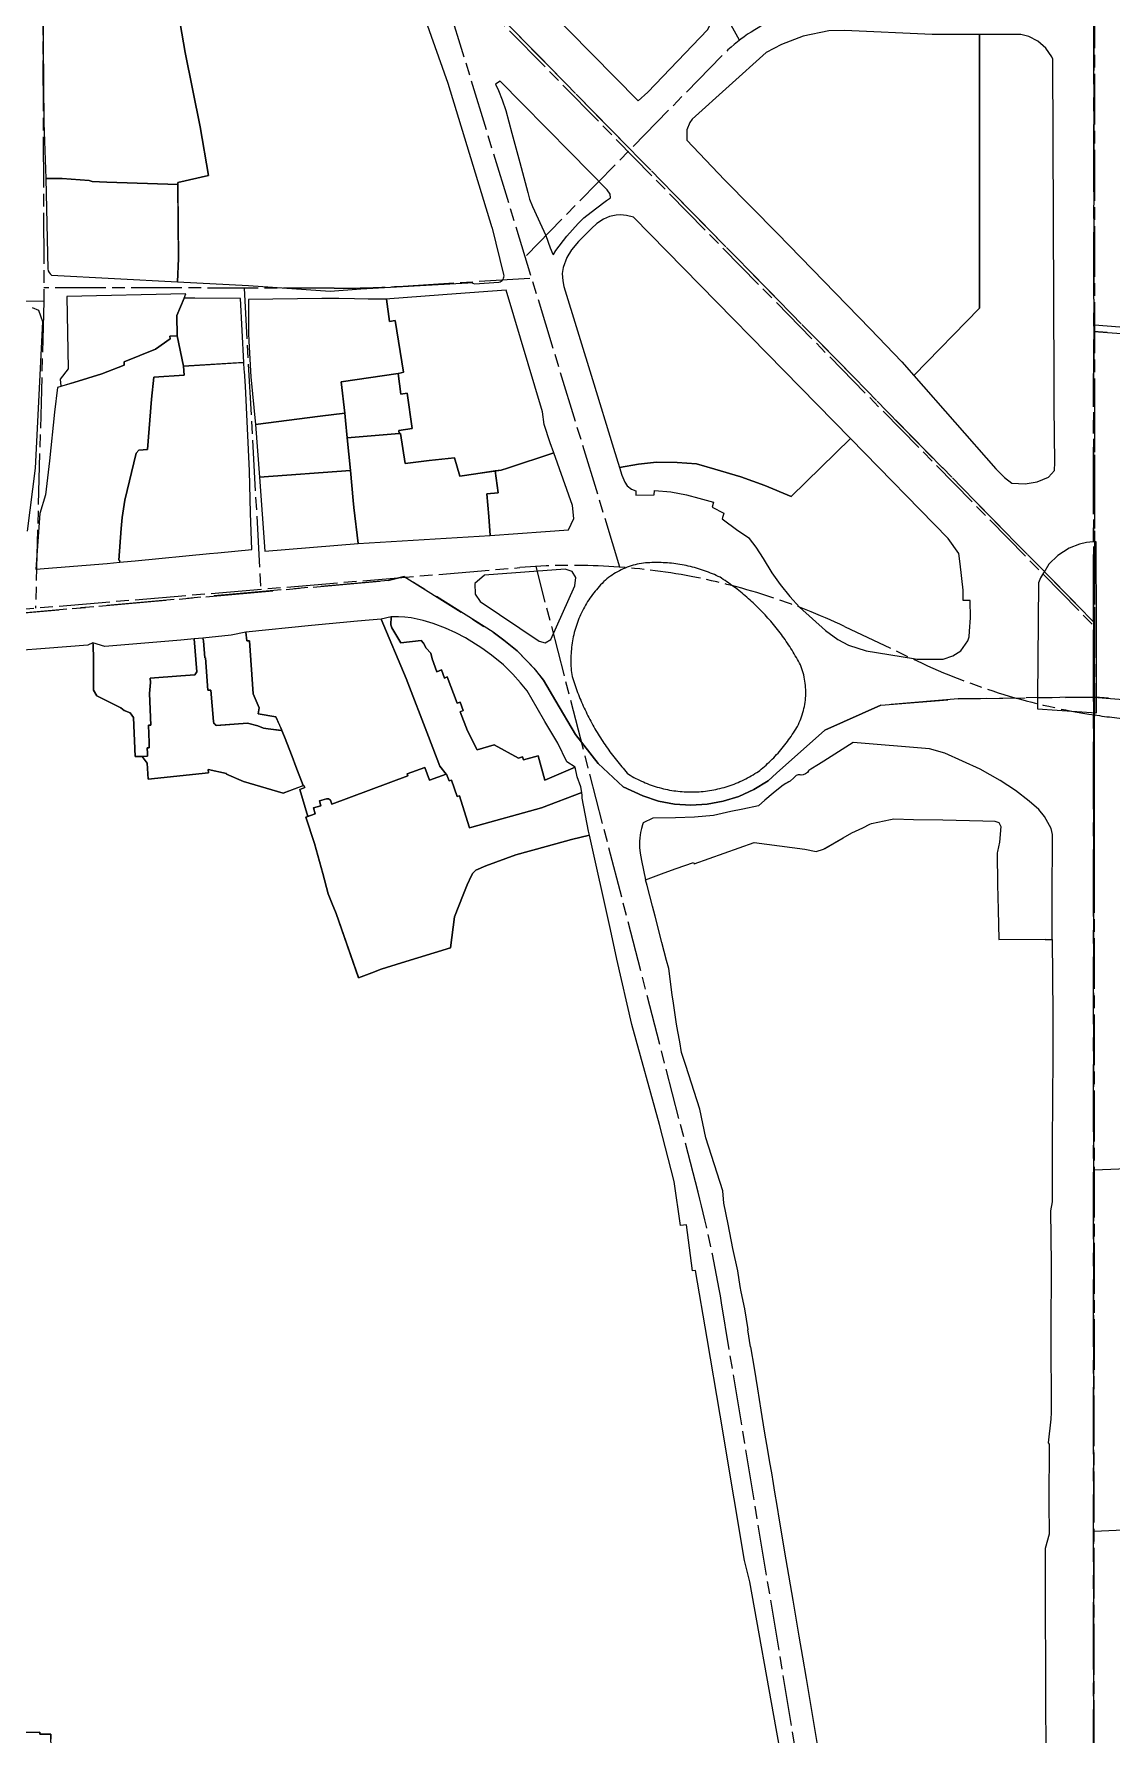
# Model space of a CAD drawing. Header units: millimetres. Extents: x 125232 to 134072, y 142885 to 152835.
# Drawn here: x 129086 to 129595, y 148091 to 148895 of the extents above; entities that cross this region are included whole.
import ezdxf

# ---------------------------------------------------------------- set-up
doc = ezdxf.new("R2010")
doc.units = ezdxf.units.MM
doc.linetypes.add('ACAD_ISO08W100', pattern=[36, 24, -3, 6, -3])
doc.linetypes.add('CENTER', pattern=[50.8, 31.75, -6.35, 6.35, -6.35])
for name, color, linetype, lineweight in [('apartment', 42, 'Continuous', 0), ('government', 221, 'Continuous', 0), ('municipal utilities', 151, 'Continuous', 0), ('school', 31, 'Continuous', 0), ('super block', 6, 'CENTER', 0)]:
    doc.layers.add(name, color=color, linetype=linetype, lineweight=lineweight)
for name, color, linetype in [('commerce', 10, 'Continuous'), ('commerce & office', 242, 'Continuous'), ('green & plaza', 80, 'Continuous'), ('hospital', 231, 'Continuous'), ('military', 76, 'Continuous'), ('research & university', 30, 'Continuous'), ('residence', 2, 'Continuous'), ('老城北中心线', 7, 'ACAD_ISO08W100')]:
    doc.layers.add(name, color=color, linetype=linetype)

msp = doc.modelspace()

# ---------------------------------------------------------------- linework, layer by layer
at = {"layer": 'apartment'}
msp.add_lwpolyline([(129331.66, 148697.29), (129309.73, 148689.94), (129306.72, 148689.08), (129303.88, 148688.65), (129305.26, 148678.4), (129299.87, 148677.83), (129300.89, 148667.13), (129301.57, 148658.15), (129327.63, 148660.01), (129338.55, 148660.79), (129341.09, 148666.15), (129340.43, 148672.31)], close=True, dxfattribs=at)
at = {"layer": 'commerce'}
for points in [[(129309.15, 148774.05), (129285.49, 148772.27), (129254.02, 148769.91), (129252.48, 148769.9), (129253.89, 148759.32), (129256.58, 148759.76), (129260.48, 148735.37), (129259.47, 148735.04), (129257.97, 148734.75), (129259.35, 148724.93), (129262.32, 148725.35), (129264.67, 148708.67), (129258.28, 148707.7), (129258.48, 148706.39), (129259.13, 148706.4), (129261.39, 148692.21), (129272.63, 148693.57), (129284.68, 148694.89), (129287.26, 148686.14), (129294.76, 148687.26), (129295.68, 148687.41), (129306.72, 148689.08), (129309.73, 148689.94), (129331.66, 148697.29), (129329.83, 148702.02), (129327.1, 148710.59), (129326.31, 148716.52)], [(129233.98, 148704.29), (129233.19, 148712.57), (129232.8, 148716.03), (129221.13, 148714.56), (129190.64, 148710.63), (129192.44, 148685.75), (129235.43, 148688.95)], [(129189.44, 148583.36), (129187.7, 148608.44), (129186.46, 148608.34), (129186.09, 148612.56), (129179.13, 148611.06), (129165.78, 148609.71), (129166.01, 148608.44), (129166.69, 148600.32), (129166.94, 148600.34), (129168.09, 148585.02), (129169.52, 148585.13), (129170.71, 148570.36), (129170.81, 148569.8), (129171.17, 148569.12), (129171.65, 148568.62), (129172.13, 148568.34), (129186.86, 148569.58), (129191.75, 148568.17), (129194.43, 148567.21), (129196.61, 148566.8), (129202.8, 148566.11), (129203.06, 148566.14), (129202.98, 148566.34), (129200.14, 148572.54), (129191.8, 148573.95), (129192.27, 148576.7)], [(129161.6, 148609.29), (129155.33, 148608.65), (129119.41, 148605.79), (129113.76, 148607.51), (129113.87, 148606.59), (129114.06, 148599.67), (129114, 148585.02), (129115.69, 148582.48), (129127, 148576.7), (129128.53, 148575.56), (129131.38, 148574.39), (129132.96, 148572.19), (129133.69, 148553.68), (129137.07, 148553.8), (129139.59, 148553.89), (129139.54, 148555.14), (129139.45, 148557.88), (129140.4, 148557.92), (129140.31, 148560.34), (129140.03, 148568.54), (129141.18, 148568.58), (129140.56, 148583.59), (129141, 148588.72), (129140.84, 148590.76), (129155.3, 148591.93), (129161.87, 148592.31), (129162.91, 148593.71)]]:
    msp.add_lwpolyline(points, close=True, dxfattribs=at)
at = {"layer": 'commerce & office'}
msp.add_lwpolyline([(129386.63, 148946.82), (129375.77, 148940.85), (129374.14, 148943.03), (129369.63, 148944.11), (129368.29, 148944.43), (129362.56, 148943.89), (129358.44, 148943.51), (129356.89, 148944.39), (129352.8, 148954.94), (129316.62, 148919.19), (129316.91, 148918.89), (129371.44, 148863.53), (129376.1, 148867.69), (129404.17, 148897.03), (129405.52, 148899.45, 0.010739), (129406.05, 148901.55), (129407.68, 148907.06)], format="xyb", close=True, dxfattribs=at)
for points in [[(129532.73, 148894.83), (129510.36, 148894.79), (129469.04, 148896.73), (129461.54, 148896.55), (129449.47, 148894.01), (129439.18, 148890.07), (129432, 148886.32), (129397.03, 148854.8), (129395.9, 148853.21), (129394.54, 148849.88), (129394.42, 148846.96), (129394.53, 148845), (129412.33, 148826.14), (129437.28, 148800.89), (129481.16, 148755.74), (129496.06, 148740.15), (129501.7, 148733.72), (129532.73, 148765.6)], [(129369.28, 148808.49), (129366.01, 148809.42), (129363.17, 148809.63), (129361.08, 148809.56), (129357.88, 148808.91), (129355.05, 148807.62), (129351.98, 148805.55), (129349.35, 148803.17), (129343.24, 148797), (129340.03, 148793.06), (129337.75, 148789.44), (129336.02, 148784.85), (129335.52, 148781.91), (129335.85, 148778.43), (129336.4, 148775.78), (129349.82, 148731.91), (129359.77, 148699.5), (129362.61, 148690.25), (129371.62, 148691.92), (129380.15, 148692.74), (129389.95, 148692.63), (129398.98, 148691.97), (129407.71, 148689.54), (129420.01, 148685.82), (129431.36, 148681.82), (129443.85, 148676.63), (129471.8, 148704.06)]]:
    msp.add_lwpolyline(points, close=True, dxfattribs=at)
at = {"layer": 'government'}
for points in [[(129235.43, 148688.95), (129192.44, 148685.75), (129194.98, 148650.71), (129239.12, 148654.31), (129237.15, 148671.33), (129236.77, 148674.76)], [(129344.84, 148536.78), (129344.43, 148539.43), (129342.64, 148544.08), (129341.77, 148548.65), (129327.32, 148542.5), (129324.19, 148554.08), (129317.32, 148552.14), (129316.86, 148553.58), (129314.87, 148552.9), (129303.4, 148559.28), (129295.34, 148556.91), (129290.75, 148565.96), (129287.3, 148574.93), (129288.82, 148575.5), (129287.39, 148579.46), (129285.99, 148578.95), (129281.23, 148591.36), (129279.9, 148590.82), (129278.47, 148594.64), (129276.3, 148593.83), (129274.04, 148599.88), (129273.5, 148602.64), (129271.3, 148604.99), (129269.99, 148607.26), (129268.96, 148608.57), (129259.34, 148607.44), (129255.05, 148614.52), (129254.6, 148615.96), (129254.74, 148619.71), (129250, 148618.6), (129261.76, 148590.64), (129272.33, 148563.24), (129277.7, 148549.24), (129280.69, 148545.35), (129280.93, 148545.42), (129282.07, 148542.23), (129283.18, 148542.63), (129285.94, 148534.89), (129286.95, 148535.25), (129289.27, 148528.13), (129291.8, 148520.05), (129292.9, 148520.38), (129325.86, 148529.54)]]:
    msp.add_lwpolyline(points, close=True, dxfattribs=at)
at = {"layer": 'green & plaza'}
for points in [[(129532.73, 148765.6), (129532.73, 148765.6), (129501.7, 148733.72), (129540.48, 148689.62), (129544.56, 148685.54), (129548.01, 148682.95), (129554.36, 148682.64), (129560.11, 148683.51), (129565.43, 148685.78), (129568.26, 148688.86), (129568.46, 148692.71), (129568.14, 148718.88), (129568.09, 148731.74), (129567.47, 148883.28), (129566.96, 148884.33), (129564.14, 148888.39), (129560.32, 148891.72), (129556.09, 148893.87), (129552.27, 148894.86), (129532.73, 148894.83), (129532.73, 148765.6)], [(129358.45, 148817.68), (129358.26, 148819.38), (129356.83, 148821.47), (129339.58, 148838.98), (129316.67, 148862.24), (129306.28, 148872.79), (129304.05, 148871.42), (129305.42, 148868.38), (129307.19, 148864), (129308.93, 148859.03), (129311.81, 148848.28), (129315.53, 148834.33), (129319.31, 148820.15), (129320.14, 148817.04), (129321.53, 148813.58), (129325.9, 148804.05), (129327.84, 148799.84), (129329.95, 148794.15), (129331.08, 148791.09), (129331.45, 148790.87), (129332.63, 148792.87), (129337.75, 148799.65), (129343.07, 148805.56), (129345.74, 148808.23), (129351.31, 148812.56), (129356.56, 148816.38)], [(129471.8, 148704.06), (129443.85, 148676.63), (129431.36, 148681.82), (129420.01, 148685.82), (129407.71, 148689.54), (129398.98, 148691.97), (129389.95, 148692.63), (129380.15, 148692.74), (129371.62, 148691.92), (129362.61, 148690.25), (129363.7, 148686.72), (129365.1, 148683.41), (129366.26, 148681.59), (129368.32, 148680.01), (129370.34, 148679.32), (129370.41, 148677.27), (129379.07, 148677.42), (129379.15, 148679.39), (129386.85, 148678.72), (129394.3, 148677.39), (129400.18, 148675.84), (129407.07, 148673.85), (129406.39, 148671.49), (129412, 148668.74), (129411.21, 148666.1), (129418.64, 148660.59), (129424.05, 148656.97), (129424, 148656.78), (129427.02, 148652.58), (129430.5, 148647.26), (129434.63, 148640.53), (129438.52, 148635.03), (129443.16, 148629.28), (129447.76, 148624.26), (129460.01, 148613.28), (129465.79, 148609.01), (129470.96, 148606.28), (129479.28, 148603.68), (129501.54, 148600), (129503.36, 148599.75), (129515.62, 148599.8), (129520.15, 148601.38), (129523.91, 148603.69), (129527.29, 148608.38), (129527.84, 148610.31), (129528.09, 148612.96), (129528.59, 148619.2), (129528.44, 148627.48), (129525.15, 148627.42), (129525.13, 148632.35), (129523.7, 148644.76), (129522.97, 148649.74), (129518.01, 148656.72)], [(129588.02, 148655.18), (129586.51, 148655.24), (129583.41, 148654.8), (129580.12, 148654.15), (129575.17, 148652.14), (129569.82, 148648.78), (129565.62, 148644.56), (129563.15, 148640.56), (129563.12, 148640.59), (129561.68, 148638.2), (129560.72, 148635.74), (129560.23, 148581.43), (129560.2, 148578.43), (129560.21, 148576.26), (129588.03, 148574.31), (129588.03, 148615.21)], [(129445.24, 148602.25), (129444.72, 148603.11), (129444.2, 148603.96), (129443.67, 148604.81), (129443.12, 148605.65), (129442.58, 148606.49), (129442.02, 148607.32), (129441.46, 148608.15), (129440.89, 148608.97), (129440.31, 148609.78), (129439.73, 148610.59), (129439.14, 148611.4), (129438.54, 148612.2), (129437.93, 148613), (129437.32, 148613.79), (129436.7, 148614.57), (129436.07, 148615.35), (129435.43, 148616.12), (129434.79, 148616.88), (129434.14, 148617.64), (129433.48, 148618.4), (129432.82, 148619.15), (129432.15, 148619.89), (129431.47, 148620.63), (129430.79, 148621.36), (129430.1, 148622.08), (129429.4, 148622.8), (129428.7, 148623.51), (129427.99, 148624.21), (129427.28, 148624.91), (129426.55, 148625.61), (129425.83, 148626.29), (129425.09, 148626.97), (129424.35, 148627.64), (129423.6, 148628.3), (129422.85, 148628.96), (129422.09, 148629.61), (129421.33, 148630.26), (129420.56, 148630.9), (129419.78, 148631.53), (129419, 148632.15), (129418.21, 148632.77), (129417.42, 148633.37), (129416.62, 148633.98), (129415.81, 148634.57), (129415, 148635.16), (129414.19, 148635.74), (129413.37, 148636.31), (129412.54, 148636.87), (129411.71, 148637.43), (129410.88, 148637.98), (129410.21, 148638.41), (129409.31, 148638.85), (129408.4, 148639.27), (129407.49, 148639.67), (129406.57, 148640.07), (129405.65, 148640.45), (129404.72, 148640.82), (129403.78, 148641.17), (129402.84, 148641.51), (129401.9, 148641.84), (129400.95, 148642.15), (129399.99, 148642.45), (129399.03, 148642.73), (129398.07, 148643), (129397.1, 148643.26), (129396.13, 148643.5), (129395.16, 148643.73), (129394.18, 148643.94), (129393.2, 148644.14), (129392.22, 148644.32), (129391.23, 148644.49), (129390.24, 148644.65), (129389.25, 148644.79), (129388.26, 148644.91), (129387.27, 148645.02), (129386.27, 148645.12), (129385.28, 148645.2), (129384.28, 148645.27), (129383.28, 148645.32), (129382.28, 148645.36), (129381.28, 148645.38), (129380.28, 148645.39), (129379.28, 148645.38), (129378.28, 148645.36), (129377.96, 148645.35), (129376.96, 148645.33), (129375.96, 148645.28), (129374.96, 148645.19), (129373.97, 148645.08), (129372.98, 148644.94), (129371.99, 148644.77), (129371.01, 148644.57), (129370.04, 148644.35), (129369.07, 148644.09), (129368.11, 148643.81), (129367.16, 148643.49), (129366.22, 148643.15), (129365.29, 148642.78), (129364.37, 148642.39), (129363.47, 148641.97), (129362.57, 148641.52), (129361.69, 148641.04), (129360.83, 148640.54), (129359.98, 148640.02), (129359.14, 148639.47), (129358.32, 148638.89), (129357.52, 148638.29), (129356.74, 148637.67), (129355.98, 148637.03), (129355.23, 148636.36), (129355.1, 148636.24), (129354.4, 148635.53), (129353.71, 148634.81), (129353.03, 148634.08), (129352.36, 148633.33), (129351.71, 148632.57), (129351.08, 148631.8), (129350.46, 148631.01), (129349.85, 148630.22), (129349.27, 148629.41), (129348.69, 148628.59), (129348.14, 148627.76), (129347.6, 148626.92), (129347.07, 148626.07), (129346.56, 148625.2), (129346.07, 148624.33), (129345.6, 148623.45), (129345.14, 148622.56), (129344.7, 148621.67), (129344.28, 148620.76), (129343.87, 148619.85), (129343.48, 148618.92), (129343.11, 148617.99), (129342.76, 148617.06), (129342.43, 148616.12), (129342.11, 148615.17), (129341.82, 148614.21), (129341.54, 148613.25), (129341.28, 148612.29), (129341.04, 148611.31), (129340.82, 148610.34), (129340.61, 148609.36), (129340.43, 148608.38), (129340.27, 148607.39), (129340.12, 148606.4), (129339.99, 148605.41), (129339.89, 148604.42), (129339.8, 148603.42), (129339.73, 148602.42), (129339.68, 148601.42), (129339.65, 148600.42), (129339.64, 148599.42), (129339.65, 148598.42), (129339.67, 148597.42), (129339.72, 148596.42), (129339.79, 148595.43), (129339.87, 148594.43), (129339.98, 148593.44), (129340.1, 148592.44), (129340.23, 148591.56), (129340.53, 148590.61), (129340.84, 148589.66), (129341.15, 148588.71), (129341.48, 148587.76), (129341.81, 148586.82), (129342.15, 148585.88), (129342.5, 148584.94), (129342.85, 148584.01), (129343.21, 148583.08), (129343.58, 148582.15), (129343.96, 148581.22), (129344.35, 148580.3), (129344.74, 148579.38), (129345.14, 148578.46), (129345.55, 148577.55), (129345.97, 148576.64), (129346.39, 148575.74), (129346.82, 148574.83), (129347.26, 148573.94), (129347.71, 148573.04), (129348.16, 148572.15), (129348.62, 148571.26), (129349.09, 148570.38), (129349.56, 148569.5), (129350.04, 148568.62), (129350.53, 148567.75), (129351.03, 148566.88), (129351.54, 148566.02), (129352.05, 148565.16), (129352.56, 148564.3), (129353.09, 148563.45), (129353.62, 148562.61), (129354.16, 148561.76), (129354.71, 148560.92), (129355.26, 148560.09), (129355.82, 148559.26), (129356.39, 148558.44), (129356.96, 148557.62), (129357.54, 148556.81), (129358.13, 148555.99), (129358.72, 148555.19), (129359.32, 148554.39), (129359.93, 148553.6), (129360.54, 148552.8), (129361.16, 148552.02), (129361.79, 148551.24), (129362.42, 148550.47), (129363.06, 148549.7), (129363.7, 148548.93), (129364.35, 148548.17), (129365.01, 148547.42), (129365.67, 148546.67), (129366.34, 148545.93), (129366.83, 148545.4), (129367.69, 148544.88), (129368.56, 148544.38), (129369.43, 148543.9), (129370.31, 148543.43), (129371.2, 148542.97), (129372.1, 148542.54), (129373.01, 148542.11), (129373.92, 148541.71), (129374.84, 148541.32), (129375.77, 148540.94), (129376.71, 148540.59), (129377.65, 148540.24), (129378.59, 148539.92), (129379.54, 148539.61), (129380.5, 148539.32), (129381.46, 148539.05), (129382.43, 148538.79), (129383.4, 148538.55), (129384.37, 148538.33), (129385.35, 148538.12), (129386.33, 148537.93), (129387.32, 148537.76), (129388.31, 148537.61), (129389.3, 148537.47), (129390.29, 148537.35), (129391.29, 148537.25), (129392.28, 148537.17), (129393.28, 148537.1), (129394.28, 148537.05), (129395.28, 148537.02), (129396.28, 148537.01), (129397.28, 148537.02), (129398.28, 148537.04), (129399.28, 148537.08), (129400.28, 148537.13), (129401.27, 148537.21), (129402.27, 148537.3), (129403.26, 148537.41), (129404.25, 148537.54), (129405.24, 148537.68), (129406.23, 148537.84), (129407.22, 148538.02), (129408.19, 148538.22), (129409.17, 148538.43), (129410.14, 148538.66), (129411.11, 148538.91), (129412.08, 148539.17), (129413.04, 148539.46), (129413.99, 148539.76), (129414.94, 148540.07), (129415.88, 148540.4), (129416.82, 148540.75), (129417.75, 148541.12), (129418.68, 148541.5), (129419.59, 148541.9), (129420.5, 148542.31), (129421.41, 148542.74), (129422.3, 148543.19), (129423.19, 148543.65), (129424.07, 148544.12), (129424.94, 148544.62), (129425.8, 148545.12), (129426.65, 148545.65), (129427.5, 148546.18), (129428.33, 148546.73), (129428.9, 148547.13), (129429.67, 148547.76), (129430.44, 148548.41), (129431.19, 148549.07), (129431.94, 148549.73), (129432.67, 148550.41), (129433.4, 148551.09), (129434.12, 148551.79), (129434.83, 148552.49), (129435.53, 148553.2), (129436.22, 148553.93), (129436.91, 148554.66), (129437.58, 148555.4), (129438.24, 148556.15), (129438.9, 148556.9), (129439.54, 148557.67), (129440.17, 148558.44), (129440.8, 148559.22), (129441.41, 148560.01), (129442.01, 148560.81), (129442.6, 148561.62), (129443.19, 148562.43), (129443.76, 148563.25), (129444.32, 148564.08), (129444.87, 148564.92), (129445.41, 148565.76), (129445.93, 148566.61), (129446.45, 148567.46), (129446.75, 148567.98), (129447.2, 148568.87), (129447.63, 148569.78), (129448.02, 148570.7), (129448.39, 148571.62), (129448.74, 148572.56), (129449.05, 148573.51), (129449.34, 148574.47), (129449.6, 148575.43), (129449.84, 148576.41), (129450.04, 148577.39), (129450.22, 148578.37), (129450.37, 148579.36), (129450.49, 148580.35), (129450.58, 148581.35), (129450.65, 148582.35), (129450.68, 148583.35), (129450.68, 148584.35), (129450.66, 148585.34), (129450.61, 148586.34), (129450.53, 148587.34), (129450.42, 148588.33), (129450.28, 148589.32), (129450.11, 148590.31), (129449.92, 148591.29), (129449.7, 148592.27), (129449.45, 148593.23), (129449.17, 148594.19), (129448.86, 148595.15), (129448.53, 148596.09), (129448.17, 148597.02), (129447.7, 148597.9), (129447.22, 148598.78), (129446.74, 148599.66), (129446.25, 148600.53), (129445.75, 148601.39)], [(129341.47, 148634.46), (129342.07, 148638.26), (129340.25, 148641.14), (129336.96, 148642.25), (129298.85, 148639.45), (129294.3, 148635.48), (129294.36, 148630.41), (129296.76, 148627.06), (129324.64, 148608.31), (129327.56, 148607.46), (129330.26, 148609.08)], [(129327.38, 148570.37), (129323.7, 148576.63), (129318.93, 148584.78), (129315.84, 148588.62), (129312.16, 148592.58), (129307.86, 148597.03), (129302.2, 148601.6), (129297.64, 148604.95), (129289.91, 148609.78), (129285.34, 148612.17), (129280.47, 148614.37), (129274.57, 148616.66), (129269.92, 148618.03), (129264.19, 148619.3), (129261.13, 148619.65), (129258.18, 148619.74), (129254.74, 148619.71), (129254.6, 148615.96), (129255.05, 148614.52), (129259.34, 148607.44), (129268.96, 148608.57), (129269.99, 148607.26), (129271.3, 148604.99), (129273.5, 148602.64), (129274.04, 148599.88), (129276.3, 148593.83), (129278.47, 148594.64), (129279.9, 148590.82), (129281.23, 148591.36), (129285.99, 148578.95), (129287.39, 148579.46), (129288.82, 148575.5), (129287.3, 148574.93), (129290.75, 148565.96), (129295.34, 148556.91), (129303.4, 148559.28), (129314.87, 148552.9), (129316.86, 148553.58), (129317.32, 148552.14), (129324.19, 148554.08), (129327.32, 148542.5), (129341.77, 148548.65), (129337.81, 148551.16), (129333.49, 148559.99)], [(129560.85, 148528.78), (129556.26, 148532.65), (129549.78, 148537.75), (129542.52, 148542.47), (129533.15, 148547.84), (129516.39, 148555.31), (129509.16, 148557.36), (129473.1, 148560.38), (129459.26, 148551.61), (129456.68, 148550.02), (129453.11, 148547.81), (129452.21, 148547.22), (129452.03, 148547.05), (129451.49, 148546.27), (129450.5, 148545.52), (129449.43, 148545.04), (129448.56, 148544.97), (129447.98, 148545.1), (129447.67, 148545.13), (129447.06, 148545.08), (129446.55, 148544.94), (129446.19, 148544.75), (129445.95, 148544.57), (129445.03, 148543.71), (129443.29, 148542.12), (129442.66, 148541.75), (129441.89, 148541.29), (129441.33, 148541.02), (129440.41, 148540.57), (129439.43, 148539.79), (129435.2, 148536.39), (129431.33, 148533.12), (129428.27, 148530.45), (129420.94, 148528.92), (129415.23, 148527.71), (129407.1, 148525.86), (129398.17, 148525.11), (129389.14, 148524.76), (129378.45, 148524.68), (129373.88, 148522.36), (129373.59, 148521.53), (129372.99, 148519.8), (129372.62, 148517.84), (129372.2, 148515.35), (129372.1, 148513.63), (129372.12, 148510.75), (129372.42, 148508.05), (129373.11, 148504.64), (129374.04, 148500), (129374.98, 148495.53), (129383.77, 148498.75), (129389.5, 148500.82), (129397.67, 148503.7), (129397.94, 148502.98), (129426.24, 148513.15), (129450.32, 148510.01), (129455.62, 148508.93), (129459.12, 148509.98), (129459.7, 148510.31), (129468.43, 148515.28), (129472.52, 148517.68), (129477.62, 148519.98), (129481.02, 148521.71), (129481.76, 148522.12), (129490.73, 148523.94), (129492.3, 148524.26), (129501.62, 148524.05), (129515.41, 148523.87), (129534.41, 148523.35), (129540.04, 148523.19), (129541.95, 148522.52), (129542.85, 148520.67), (129542.28, 148513.26), (129541.32, 148508.95), (129541.12, 148508.2), (129541.38, 148493.25), (129541.59, 148481.37), (129541.9, 148467.23), (129563.87, 148467.45), (129563.87, 148467.37), (129567.22, 148467.33), (129567.15, 148478.02), (129567.22, 148486.09), (129567.34, 148516.84), (129566.67, 148519.81), (129563.52, 148525.48)]]:
    msp.add_lwpolyline(points, close=True, dxfattribs=at)
at = {"layer": 'hospital'}
msp.add_lwpolyline([(129456.53, 148085.11), (129451.01, 148118.23), (129449.23, 148128.25), (129447.61, 148138.21), (129444.69, 148155.11), (129441.49, 148174.21), (129438.32, 148193.04), (129437.17, 148199.86), (129436.11, 148206.19), (129435.4, 148210.36), (129434.58, 148215.29), (129433.75, 148220.22), (129432.92, 148225.15), (129431.26, 148235.02), (129429.6, 148244.88), (129427.96, 148254.94), (129426.4, 148264.82), (129424.68, 148274.84), (129424.54, 148274.82), (129423.29, 148282.95), (129423.47, 148282.98), (129422.61, 148287.9), (129421.83, 148292.84), (129420.21, 148300.91), (129419.68, 148303.43), (129418.63, 148310.77), (129416.23, 148321.34), (129413.99, 148332.77), (129412.04, 148342.69), (129411.48, 148348.57), (129403.4, 148373.55), (129400.63, 148387.16), (129393.94, 148407.82), (129391.96, 148413.95), (129391.09, 148418.88), (129390.23, 148423.8), (129389.6, 148427.37), (129388.13, 148437.26), (129387.55, 148441.21), (129385.9, 148453.64), (129384.9, 148457.43), (129382.69, 148465.93), (129379.49, 148478.25), (129378.24, 148483.09), (129375.73, 148492.77), (129374.98, 148495.53), (129383.77, 148498.75), (129389.5, 148500.82), (129397.67, 148503.7), (129397.94, 148502.98), (129426.24, 148513.15), (129450.32, 148510.01), (129455.62, 148508.93), (129459.11, 148509.97), (129468.43, 148515.28), (129472.52, 148517.68), (129477.62, 148519.98), (129481.02, 148521.71), (129481.76, 148522.12), (129490.73, 148523.94), (129492.3, 148524.26), (129501.62, 148524.05), (129515.41, 148523.87), (129534.41, 148523.35), (129540.04, 148523.19), (129541.95, 148522.52), (129542.85, 148520.67), (129542.28, 148513.26), (129541.32, 148508.95), (129541.12, 148508.2), (129541.38, 148493.25), (129541.59, 148481.37), (129541.9, 148467.23), (129563.87, 148467.45), (129563.87, 148467.37), (129567.22, 148467.33), (129567.4, 148432.25), (129567.43, 148412.02), (129567.2, 148371.11), (129567.16, 148343.35), (129566.33, 148339.12), (129566.68, 148314.02), (129566.55, 148280.99), (129566.62, 148243.88), (129566.57, 148240.73), (129565.21, 148229.44), (129565.65, 148228.89), (129565.58, 148201.12), (129565.71, 148186.38), (129563.77, 148179.59), (129563.77, 148163.66), (129563.77, 148139.41), (129563.94, 148133.71), (129564.04, 148110.34), (129564.16, 148081.95)], dxfattribs=at)
at = {"layer": 'military'}
msp.add_lwpolyline([(129261.76, 148590.64), (129250, 148618.6), (129244.34, 148618.17), (129238.8, 148617.73), (129217.04, 148615.59), (129186.09, 148612.56), (129186.46, 148608.34), (129187.7, 148608.44), (129189.44, 148583.36), (129192.27, 148576.7), (129191.8, 148573.95), (129200.14, 148572.54), (129203.1, 148566.08), (129203.08, 148566.08), (129204.25, 148563.05), (129207.86, 148553.73), (129209.69, 148549.08), (129213.2, 148540.01), (129213.49, 148540.12), (129213.91, 148539.09), (129211.49, 148538.13), (129215.29, 148525.42), (129218.81, 148526.68), (129217.98, 148529.45), (129221.53, 148530.52), (129220.85, 148532.81), (129224.16, 148533.76), (129225.17, 148533.72), (129226.11, 148533.2), (129226.67, 148531.26), (129262.56, 148544.56), (129262.24, 148545.61), (129270.68, 148548.63), (129272.84, 148542.6), (129280.69, 148545.36), (129277.7, 148549.24), (129272.33, 148563.24)], close=True, dxfattribs=at)
at = {"layer": 'municipal utilities'}
msp.add_lwpolyline([(129339.96, 148514.56), (129348.47, 148516.61), (129348.03, 148518.55), (129345.04, 148534.08), (129344.99, 148535.39), (129344.84, 148536.78), (129325.86, 148529.54), (129292.9, 148520.38), (129291.8, 148520.05), (129289.27, 148528.13), (129286.95, 148535.25), (129285.94, 148534.89), (129283.18, 148542.63), (129282.07, 148542.23), (129280.93, 148545.42), (129280.68, 148545.35), (129272.84, 148542.6), (129270.68, 148548.63), (129262.24, 148545.61), (129262.56, 148544.56), (129226.67, 148531.26), (129226.11, 148533.2), (129225.17, 148533.72), (129224.16, 148533.76), (129220.85, 148532.81), (129221.53, 148530.52), (129217.98, 148529.45), (129218.81, 148526.68), (129214.41, 148525.1), (129218.55, 148512.6), (129222.44, 148498.52), (129225, 148488.85), (129226.84, 148484.17), (129228.69, 148479.53), (129239.23, 148449.38), (129239.32, 148449.14), (129245.54, 148451.6), (129250, 148453.35), (129259.56, 148456.28), (129282.76, 148463.37), (129284.6, 148478.02), (129288.76, 148488.45), (129290.64, 148493.09), (129292.71, 148497.6), (129293.33, 148498.71), (129294.67, 148500), (129299.54, 148502.11), (129313.62, 148507.27), (129328.06, 148511.27)], close=True, dxfattribs=at)
at = {"layer": 'research & university'}
for points in [[(129153.36, 148762.14), (129156.82, 148770.32), (129157.65, 148772.27), (129101.39, 148771.14), (129101.99, 148736.87), (129098.28, 148731.95), (129098.67, 148728.67), (129104.73, 148730.52), (129117.94, 148734.52), (129128.5, 148738.71), (129128.47, 148740.16), (129143.3, 148746.27), (129150.21, 148751.14), (129150.17, 148752.34), (129153.62, 148752.5)], [(129141.38, 148722.5), (129142.63, 148732.95), (129156.87, 148733.98), (129156.55, 148738.18), (129153.62, 148752.5), (129150.17, 148752.34), (129150.21, 148751.14), (129143.3, 148746.27), (129128.47, 148740.16), (129128.5, 148738.71), (129117.94, 148734.52), (129104.73, 148730.52), (129097.05, 148728.08), (129095.6, 148716.51), (129093.29, 148693.48), (129091.34, 148677.38), (129088.71, 148668.62), (129086.73, 148642.23), (129120.5, 148644.99), (129126.47, 148645.54), (129126.38, 148646.55), (129126.08, 148646.52), (129127.18, 148661.45), (129127.56, 148666.63), (129128.91, 148674.83), (129134.25, 148697.01), (129135.46, 148698.49), (129139.61, 148698.87)], [(129299.87, 148677.85), (129305.26, 148678.4), (129303.88, 148688.65), (129295.68, 148687.41), (129294.76, 148687.26), (129287.26, 148686.14), (129284.68, 148694.89), (129272.63, 148693.57), (129261.39, 148692.21), (129259.13, 148706.4), (129258.48, 148706.39), (129233.98, 148704.29), (129235.43, 148688.95), (129236.77, 148674.76), (129237.15, 148671.33), (129239.12, 148654.31), (129301.57, 148658.15), (129300.89, 148667.13)]]:
    msp.add_lwpolyline(points, close=True, dxfattribs=at)
for points in [[(129440.93, 148071.24), (129436.74, 148094.59), (129424.3, 148163.79), (129421.73, 148173.85), (129416.86, 148203.05), (129410.26, 148242.53), (129404.11, 148278.76), (129398.62, 148310.94), (129397.23, 148310.75), (129394.28, 148332.49), (129391.46, 148332.11), (129388.5, 148352.97), (129381.57, 148379.9), (129368.53, 148427.13), (129361.37, 148458), (129358.41, 148472.02), (129348.47, 148516.61), (129339.96, 148514.56), (129328.06, 148511.27), (129313.62, 148507.27), (129299.54, 148502.11), (129294.67, 148500), (129293.33, 148498.71), (129292.71, 148497.6), (129290.64, 148493.09), (129288.76, 148488.45), (129284.6, 148478.02), (129282.76, 148463.37), (129259.56, 148456.28), (129250, 148453.35), (129245.54, 148451.6), (129239.31, 148449.14), (129228.69, 148479.53), (129226.84, 148484.17), (129225, 148488.85), (129222.44, 148498.52), (129218.55, 148512.6), (129214.41, 148525.1), (129215.29, 148525.42), (129211.49, 148538.13), (129213.91, 148539.09), (129213.49, 148540.12), (129203.71, 148536.4), (129185, 148541.92), (129176.91, 148545.44), (129176.93, 148545.69), (129168.31, 148547.69), (129168.39, 148546.05), (129139.87, 148543.12), (129139.42, 148550.67), (129137.07, 148553.8), (129133.69, 148553.68), (129132.96, 148572.19), (129131.38, 148574.39), (129128.53, 148575.56), (129127, 148576.7), (129115.69, 148582.48), (129114, 148585.02), (129114.06, 148599.67), (129113.87, 148606.59), (129113.76, 148607.51), (129113.73, 148607.52), (129111.33, 148606.3), (129091.22, 148604.8), (129078.68, 148603.86)], [(129044.54, 148092.22), (129088.69, 148092.74), (129088.7, 148091.84), (129093.84, 148091.87), (129093.85, 148089.5)]]:
    msp.add_lwpolyline(points, dxfattribs=at)
at = {"layer": 'residence'}
msp.add_lwpolyline([(129153.92, 148823.96), (129120.34, 148825.14), (129113.47, 148825.38), (129112.03, 148825.87), (129099.18, 148826.86), (129091.48, 148826.87), (129092.53, 148784.18, 0.252303), (129094.26, 148781.14), (129153.72, 148778.05), (129154.14, 148789)], format="xyb", close=True, dxfattribs=at)
msp.add_lwpolyline([(129082.86, 148660.21), (129086.67, 148689.97), (129090.16, 148759.05), (129088.26, 148764.42), (129085.25, 148765.67)], dxfattribs=at)
for points in [[(129183.44, 148770.15), (129161.9, 148770.34), (129156.82, 148770.32), (129153.36, 148762.14), (129153.62, 148752.43), (129156.55, 148738.18), (129184.11, 148739.84), (129185.14, 148739.92)], [(129256.58, 148759.76), (129253.89, 148759.32), (129252.48, 148769.9), (129249.84, 148769.88), (129243.93, 148769.86), (129237.36, 148769.91), (129229.99, 148770.13), (129221.91, 148770.14), (129187.33, 148769.65), (129187.34, 148753.8), (129187.48, 148750), (129188.45, 148733.16), (129190.64, 148710.63), (129221.13, 148714.56), (129232.8, 148716.03), (129231.17, 148730.77), (129257.97, 148734.75), (129259.47, 148735.04), (129260.48, 148735.37)], [(129262.32, 148725.35), (129259.35, 148724.93), (129257.97, 148734.75), (129231.17, 148730.77), (129232.8, 148716.03), (129233.19, 148712.57), (129233.98, 148704.29), (129258.48, 148706.39), (129258.28, 148707.7), (129264.67, 148708.67)], [(129204.25, 148563.05), (129203.08, 148566.08), (129196.61, 148566.8), (129194.43, 148567.21), (129191.75, 148568.17), (129186.86, 148569.58), (129171.94, 148568.33), (129170.89, 148569.42), (129170.71, 148570.36), (129169.52, 148585.13), (129168.09, 148585.02), (129166.94, 148600.34), (129166.69, 148600.32), (129166.01, 148608.44), (129165.78, 148609.71), (129161.6, 148609.29), (129162.91, 148593.71), (129161.87, 148592.31), (129155.3, 148591.93), (129140.84, 148590.76), (129141, 148588.72), (129140.56, 148583.59), (129141.18, 148568.58), (129140.03, 148568.54), (129140.31, 148560.34), (129140.4, 148557.92), (129139.45, 148557.88), (129139.54, 148555.14), (129139.59, 148553.89), (129137.07, 148553.8), (129139.42, 148550.67), (129139.87, 148543.12), (129168.39, 148546.05), (129168.31, 148547.69), (129176.93, 148545.69), (129176.91, 148545.44), (129185, 148541.92), (129203.71, 148536.4), (129213.2, 148540.01), (129209.69, 148549.08), (129207.86, 148553.73)], [(129093.85, 148089.5), (129093.84, 148091.87), (129088.7, 148091.84), (129088.69, 148092.74), (129044.54, 148092.22), (129028.65, 148092.12), (129028.51, 148092.1), (129028.77, 148086.37), (129028.83, 148060.41), (129029.34, 148052.89), (129056.58, 148054.52), (129056.54, 148056.38), (129062.04, 148056.51), (129062.03, 148057.05), (129077.85, 148057.44), (129077.81, 148059.23), (129080.74, 148059.3), (129080.79, 148057.51), (129095.71, 148057.8)]]:
    msp.add_lwpolyline(points, close=True, dxfattribs=at)
at = {"layer": 'school'}
msp.add_lwpolyline([(129157.43, 148886.29), (129153.44, 148909.15), (129147.97, 148914.33, 0.000977), (129147.73, 148914.42), (129136.08, 148915.8), (129107.35, 148914.44), (129105.8, 148912.61), (129097.82, 148911.58), (129098.06, 148909.91), (129097.09, 148909.8), (129090.07, 148908.89), (129090.6, 148853.25), (129091.48, 148826.87), (129099.18, 148826.86), (129112.03, 148825.87), (129113.47, 148825.38), (129120.34, 148825.14), (129153.92, 148823.96), (129153.92, 148824.9), (129168.43, 148828.18), (129164.45, 148851.21)], format="xyb", close=True, dxfattribs=at)
msp.add_lwpolyline([(129153.44, 148909.15), (129157.43, 148886.29), (129164.45, 148851.21), (129168.43, 148828.18), (129153.92, 148824.9), (129153.94, 148821.99), (129154.14, 148789), (129153.72, 148778.05), (129187.33, 148776.27), (129225.9, 148773.6), (129240.4, 148774.77), (129290.91, 148777.58), (129292.61, 148777.67), (129294.17, 148777.02), (129305.68, 148777.9, 0.435918), (129307.99, 148781.43), (129302.55, 148803.42), (129302.5, 148803.6), (129281.71, 148871.71), (129271.15, 148901.53)], format="xyb", dxfattribs=at)
msp.add_lwpolyline([(129126.38, 148646.55), (129126.47, 148645.54), (129128.18, 148645.68), (129133.72, 148646.13), (129168.79, 148649.74), (129172.86, 148650.02), (129188.91, 148651.48), (129188.25, 148668.76), (129187.73, 148688.72), (129185.95, 148728.74), (129185.42, 148735.85), (129185.28, 148736.36), (129185.14, 148739.92), (129156.55, 148738.18), (129156.87, 148733.98), (129142.63, 148732.95), (129141.38, 148722.5), (129139.61, 148698.87), (129135.46, 148698.49), (129134.25, 148697.01), (129128.91, 148674.83), (129127.56, 148666.63), (129127.18, 148661.45), (129126.08, 148646.52)], close=True, dxfattribs=at)
at = {"layer": 'super block'}
for points in [[(129719.21, 149784.99), (129587.51, 149773.17), (129586.77, 148754.59), (129833.66, 148735.57)], [(129015.39, 148615.71), (129253.29, 148636.95), (129260.87, 148638.77), (129303.01, 148612.46), (129308.01, 148608.78), (129314.3, 148603.71), (129322.19, 148595.54), (129326.76, 148589.87), (129332.63, 148579.84), (129341.84, 148564.19), (129352.51, 148550.42), (129364.35, 148539.46), (129373.68, 148535.11), (129381.05, 148532.73), (129388.66, 148531.27), (129396.37, 148530.76), (129404.08, 148531.2), (129411.7, 148532.59), (129419.06, 148534.9), (129426.11, 148538.09), (129432.84, 148542.22), (129436.8, 148545.85), (129459.67, 148566.23), (129486.12, 148577.97), (129522.7, 148580.95), (129586.68, 148581.86), (129586.68, 148617.38), (129275.15, 148935.03)], [(129833.66, 148735.57), (129586.77, 148754.59), (129586.68, 148617.38), (129586.68, 148581.86), (129682.4, 148573.83)], [(129586.82, 147665.29), (129586.68, 148581.86), (129522.7, 148580.95), (129486.12, 148577.97), (129459.67, 148566.23), (129436.8, 148545.85), (129432.84, 148542.22), (129426.11, 148538.09), (129419.06, 148534.9), (129411.7, 148532.59), (129404.08, 148531.2), (129396.37, 148530.76), (129388.66, 148531.27), (129381.05, 148532.73), (129373.68, 148535.11), (129364.35, 148539.46), (129352.51, 148550.42), (129341.84, 148564.19), (129332.63, 148579.84), (129326.76, 148589.87), (129323.03, 148594.5), (129319.06, 148598.78), (129314.3, 148603.71), (129308.01, 148608.78), (129303.01, 148612.46), (129260.87, 148638.77), (129253.29, 148636.95), (129015.39, 148615.71)]]:
    msp.add_lwpolyline(points, dxfattribs=at)
for points in [[(129587.51, 149773.17), (129236.44, 149755.15), (129242.5, 149593.53), (129242.99, 149580.45), (129231.87, 149536.62), (129186.18, 149473.04), (129075.72, 149366.64), (128960.6, 149255.75), (129275.15, 148935.03), (129586.68, 148617.38)], [(130222.08, 148214.65), (130224.7, 148308.09), (130228.2, 148518.15), (130214.84, 148519.08), (130156.44, 148528.49), (129866.42, 148551.33), (129849.42, 148552.66), (129682.4, 148573.83), (129586.68, 148581.86), (129586.82, 147665.29), (129738.52, 147650.17), (129883.91, 147632.5), (129883.92, 147632.24), (129897.76, 147630.82), (130011.36, 147612.58), (130100.28, 147595.6), (130163.02, 147871.38), (130199.33, 148034.37), (130204.71, 148066.09)]]:
    msp.add_lwpolyline(points, close=True, dxfattribs=at)
at = {"layer": '老城北中心线', "linetype": 'ACAD_ISO08W100', "lineweight": 25}
for p, q in [((129587.65, 151108.33), (129587.15, 148572.79)), ((128957.41, 149256.16), (129587.15, 148615.19)), ((129419.43, 148892.2), (129386.96, 148950.84)), ((129362.88, 148643.23), (129274.05, 148933.87)), ((129089.97, 148918.57), (129090.56, 148768.81)), ((129411.05, 148884.78), (129318.06, 148789.9)), ((129227.86, 148774.99), (129090.54, 148775.23)), ((129260.43, 148776), (129321.13, 148779.85)), ((129090.56, 148768.81), (129006.77, 148768.41)), ((129090.56, 148768.81), (129086.6, 148623.89)), ((129587.18, 148757.63), (129707.4, 148748.56)), ((129587.18, 148721.51), (129587.15, 148615.19)), ((129587.18, 148721.51), (129587.15, 148615.19)), ((129026.08, 148618.83), (129315.6, 148643.02)), ((129399.79, 148347.92), (129323.22, 148643.56)), ((129469.02, 148615.18), (129503.27, 148598.95)), ((129469.02, 148615.18), (129503.27, 148598.95)), ((129586.71, 146715.92), (129587.16, 148615.19)), ((129587.13, 148484.61), (129587.16, 148615.19)), ((129714.27, 148363.51), (129587.1, 148358.29)), ((129714.27, 148363.51), (129587.1, 148358.29)), ((129449.84, 148060.45), (129410.88, 148295.58)), ((129587.06, 148187.84), (129625.74, 148189.38))]:
    msp.add_line(p, q, dxfattribs=at)
msp.add_lwpolyline([(129185.24, 148775.07), (129193.06, 148632.78)], dxfattribs=at)
for centre, radius, start, end in [((129468.18, 148828.78), 80, 90.26998, 135.5739), ((129228.73, 149274.99), 500, 269.89986, 273.6341), ((129340.58, 148344.06), 300, 64.65087, 94.77667), ((129340.58, 148344.06), 300, 64.65087, 94.77667), ((129631.71, 148870.07), 300, 244.65087, 261.45678), ((129631.71, 148870.07), 300, 261.45678, 265.09172), ((128818.95, 148197.49), 600, 9.40923, 14.52006)]:
    msp.add_arc(centre, radius, start, end, dxfattribs=at)

doc.saveas('drawing.dxf')
